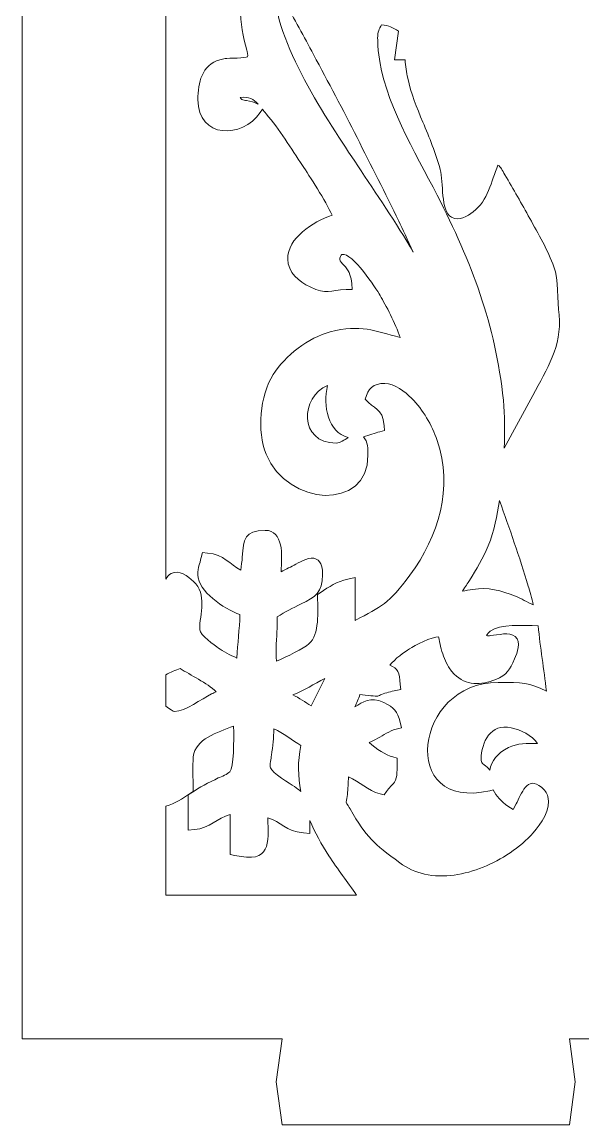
# Model space of a CAD drawing. Header units: centimetres. Extents: x -130 to 92, y -33 to 29.
# Drawn here: x 17.04 to 20.94, y 8 to 15.67 of the extents above; entities that cross this region are included whole.
import ezdxf

# ---------------------------------------------------------------- set-up
doc = ezdxf.new("R2010")
doc.units = ezdxf.units.CM
doc.header["$MEASUREMENT"] = 0
doc.layers.add('layer 1', color=7, linetype='Continuous')

msp = doc.modelspace()

# ---------------------------------------------------------------- linework, layer by layer
at = {"layer": 'layer 1', "color": 250, "lineweight": 9}
for points, knots in [([(17.03509, 28.59628), (17.03509, 28.59628), (17.93959, 28.59628), (17.93959, 28.59628), (17.93959, 28.59628), (17.93959, 28.59628), (18.84407, 28.59628), (18.84407, 28.59628), (18.84407, 28.59628), (18.84407, 28.59628), (18.80407, 28.89628), (18.80407, 28.89628), (18.80407, 28.89628), (18.80407, 28.89628), (18.84407, 29.19628), (18.84407, 29.19628), (18.84407, 29.19628), (18.84407, 29.19628), (19.84407, 29.19628), (19.84407, 29.19628), (19.84407, 29.19628), (19.84407, 29.19628), (20.84407, 29.19628), (20.84407, 29.19628), (20.84407, 29.19628), (20.84407, 29.19628), (20.88407, 28.89628), (20.88407, 28.89628), (20.88407, 28.89628), (20.88407, 28.89628), (20.84407, 28.59628), (20.84407, 28.59628), (20.84407, 28.59628), (20.84407, 28.59628), (22.17347, 28.59628), (22.17347, 28.59628), (22.17347, 28.59628), (22.17347, 28.59628), (23.50287, 28.59628), (23.50287, 28.59628), (23.50287, 28.59628), (23.50287, 28.59628), (23.46287, 28.89628), (23.46287, 28.89628), (23.46287, 28.89628), (23.46287, 28.89628), (23.50287, 29.19628), (23.50287, 29.19628), (23.50287, 29.19628), (23.50287, 29.19628), (24.50287, 29.19628), (24.50287, 29.19628), (24.50287, 29.19628), (24.50287, 29.19628), (25.50287, 29.19628), (25.50287, 29.19628), (25.50287, 29.19628), (25.50287, 29.19628), (25.54287, 28.89628), (25.54287, 28.89628), (25.54287, 28.89628), (25.54287, 28.89628), (25.50287, 28.59628), (25.50287, 28.59628), (25.50287, 28.59628), (25.50287, 28.59628), (27.31187, 28.59628), (27.31187, 28.59628), (27.31187, 28.59628), (27.31187, 28.59628), (27.31187, 8.59628), (27.31187, 8.59628), (27.31187, 8.59628), (27.31187, 8.59628), (26.40737, 8.59628), (26.40737, 8.59628), (26.40737, 8.59628), (26.40737, 8.59628), (25.50287, 8.59628), (25.50287, 8.59628), (25.50287, 8.59628), (25.50287, 8.59628), (25.54287, 8.29628), (25.54287, 8.29628), (25.54287, 8.29628), (25.54287, 8.29628), (25.50287, 7.99628), (25.50287, 7.99628), (25.50287, 7.99628), (25.50287, 7.99628), (24.50287, 7.99628), (24.50287, 7.99628), (24.50287, 7.99628), (24.50287, 7.99628), (23.50287, 7.99628), (23.50287, 7.99628), (23.50287, 7.99628), (23.50287, 7.99628), (23.46287, 8.29628), (23.46287, 8.29628), (23.46287, 8.29628), (23.46287, 8.29628), (23.50287, 8.59628), (23.50287, 8.59628), (23.50287, 8.59628), (23.50287, 8.59628), (22.17347, 8.59628), (22.17347, 8.59628), (22.17347, 8.59628), (22.17347, 8.59628), (20.84407, 8.59628), (20.84407, 8.59628), (20.84407, 8.59628), (20.84407, 8.59628), (20.88407, 8.29628), (20.88407, 8.29628), (20.88407, 8.29628), (20.88407, 8.29628), (20.84407, 7.99628), (20.84407, 7.99628), (20.84407, 7.99628), (20.84407, 7.99628), (19.84407, 7.99628), (19.84407, 7.99628), (19.84407, 7.99628), (19.84407, 7.99628), (18.84407, 7.99628), (18.84407, 7.99628), (18.84407, 7.99628), (18.84407, 7.99628), (18.80407, 8.29628), (18.80407, 8.29628), (18.80407, 8.29628), (18.80407, 8.29628), (18.84407, 8.59628), (18.84407, 8.59628), (18.84407, 8.59628), (18.84407, 8.59628), (17.03509, 8.59628), (17.03509, 8.59628), (17.03509, 8.59628), (17.03509, 8.59628), (17.03509, 28.59628), (17.03509, 28.59628)], [0, 0, 0, 0, 0.027027, 0.027027, 0.027027, 0.027027, 0.0540541, 0.0540541, 0.0540541, 0.0540541, 0.0810811, 0.0810811, 0.0810811, 0.0810811, 0.1081081, 0.1081081, 0.1081081, 0.1081081, 0.1351351, 0.1351351, 0.1351351, 0.1351351, 0.1621622, 0.1621622, 0.1621622, 0.1621622, 0.1891892, 0.1891892, 0.1891892, 0.1891892, 0.2162162, 0.2162162, 0.2162162, 0.2162162, 0.2432432, 0.2432432, 0.2432432, 0.2432432, 0.2702703, 0.2702703, 0.2702703, 0.2702703, 0.2972973, 0.2972973, 0.2972973, 0.2972973, 0.3243243, 0.3243243, 0.3243243, 0.3243243, 0.3513514, 0.3513514, 0.3513514, 0.3513514, 0.3783784, 0.3783784, 0.3783784, 0.3783784, 0.4054054, 0.4054054, 0.4054054, 0.4054054, 0.4324324, 0.4324324, 0.4324324, 0.4324324, 0.4594595, 0.4594595, 0.4594595, 0.4594595, 0.4864865, 0.4864865, 0.4864865, 0.4864865, 0.5135135, 0.5135135, 0.5135135, 0.5135135, 0.5405405, 0.5405405, 0.5405405, 0.5405405, 0.5675676, 0.5675676, 0.5675676, 0.5675676, 0.5945946, 0.5945946, 0.5945946, 0.5945946, 0.6216216, 0.6216216, 0.6216216, 0.6216216, 0.6486486, 0.6486486, 0.6486486, 0.6486486, 0.6756757, 0.6756757, 0.6756757, 0.6756757, 0.7027027, 0.7027027, 0.7027027, 0.7027027, 0.7297297, 0.7297297, 0.7297297, 0.7297297, 0.7567568, 0.7567568, 0.7567568, 0.7567568, 0.7837838, 0.7837838, 0.7837838, 0.7837838, 0.8108108, 0.8108108, 0.8108108, 0.8108108, 0.8378378, 0.8378378, 0.8378378, 0.8378378, 0.8648649, 0.8648649, 0.8648649, 0.8648649, 0.8918919, 0.8918919, 0.8918919, 0.8918919, 0.9189189, 0.9189189, 0.9189189, 0.9189189, 0.9459459, 0.9459459, 0.9459459, 0.9459459, 1, 1, 1, 1]), ([(18.03511, 11.79604), (18.04409, 11.81358), (18.05619, 11.82772), (18.07255, 11.83614), (18.07255, 11.83614), (18.12789, 11.86462), (18.18949, 11.8159), (18.22795, 11.78022), (18.22795, 11.78022), (18.32553, 11.68972), (18.27083, 11.55618), (18.27083, 11.44274), (18.27083, 11.44274), (18.27083, 11.40864), (18.37635, 11.33254), (18.40255, 11.31538), (18.40255, 11.31538), (18.42875, 11.2982), (18.48489, 11.2648), (18.52965, 11.24686), (18.52965, 11.24686), (18.53379, 11.34838), (18.54823, 11.4474), (18.55071, 11.54888), (18.55071, 11.54888), (18.43791, 11.59076), (18.25837, 11.71164), (18.25837, 11.8255), (18.25837, 11.8255), (18.25837, 11.88382), (18.27015, 11.89668), (18.28193, 11.94716), (18.28193, 11.94716), (18.28193, 11.94716), (18.28979, 11.98078), (18.28979, 11.98078), (18.28979, 11.98078), (18.28979, 11.98078), (18.32421, 11.97792), (18.32421, 11.97792), (18.32421, 11.97792), (18.44031, 11.96826), (18.48131, 11.8976), (18.55693, 11.85882), (18.55693, 11.85882), (18.56077, 11.88918), (18.56507, 11.91928), (18.56755, 11.94982), (18.56755, 11.94982), (18.57765, 12.0746), (18.58007, 12.13566), (18.72615, 12.13566), (18.72615, 12.13566), (18.85489, 12.13566), (18.84501, 11.964), (18.83711, 11.84764), (18.83711, 11.84764), (18.87177, 11.86498), (18.90653, 11.88208), (18.94079, 11.90026), (18.94079, 11.90026), (18.97935, 11.92072), (19.03711, 11.9572), (19.08119, 11.93602), (19.08119, 11.93602), (19.12189, 11.91644), (19.12639, 11.86508), (19.12639, 11.8255), (19.12639, 11.8255), (19.12639, 11.705), (19.07543, 11.67052), (18.97701, 11.62338), (18.97701, 11.62338), (18.91661, 11.59446), (18.86577, 11.56878), (18.81105, 11.53362), (18.81105, 11.53362), (18.81077, 11.50682), (18.80999, 11.48002), (18.80909, 11.45326), (18.80909, 11.45326), (18.80701, 11.39276), (18.79925, 11.29706), (18.80445, 11.22556), (18.80445, 11.22556), (18.87781, 11.2542), (18.99357, 11.31426), (19.03095, 11.34556), (19.03095, 11.34556), (19.10637, 11.40876), (19.09143, 11.57776), (19.09143, 11.66788), (19.09143, 11.66788), (19.09143, 11.66788), (19.09143, 11.68924), (19.09143, 11.68924), (19.09143, 11.68924), (19.09143, 11.68924), (19.10917, 11.70112), (19.10917, 11.70112), (19.10917, 11.70112), (19.17499, 11.7452), (19.22239, 11.77824), (19.30247, 11.7969), (19.30247, 11.7969), (19.30247, 11.7969), (19.35155, 11.80832), (19.35155, 11.80832), (19.35155, 11.80832), (19.35155, 11.80832), (19.35155, 11.50878), (19.35155, 11.50878), (19.35155, 11.50878), (19.53535, 11.60384), (19.58641, 11.62418), (19.73327, 11.82312), (19.73327, 11.82312), (19.93457, 12.09582), (20.03511, 12.43254), (19.92225, 12.76236), (19.92225, 12.76236), (19.88561, 12.86938), (19.82545, 12.97514), (19.74519, 13.05554), (19.74519, 13.05554), (19.70101, 13.09978), (19.62535, 13.1589), (19.55921, 13.1589), (19.55921, 13.1589), (19.47571, 13.1589), (19.44219, 13.12084), (19.42245, 13.04956), (19.42245, 13.04956), (19.48135, 12.97426), (19.54313, 12.99544), (19.55403, 12.8645), (19.55403, 12.8645), (19.55403, 12.8645), (19.55689, 12.83006), (19.55689, 12.83006), (19.55689, 12.83006), (19.55689, 12.83006), (19.52325, 12.82222), (19.52325, 12.82222), (19.52325, 12.82222), (19.49197, 12.81494), (19.44903, 12.79726), (19.41057, 12.78604), (19.41057, 12.78604), (19.44083, 12.75616), (19.44161, 12.69646), (19.44161, 12.65854), (19.44161, 12.65854), (19.44161, 12.26806), (18.88099, 12.3026), (18.73327, 12.6651), (18.73327, 12.6651), (18.66701, 12.8277), (18.68975, 13.0717), (18.78219, 13.2201), (18.78219, 13.2201), (18.86429, 13.3519), (19.02835, 13.47758), (19.17965, 13.51706), (19.17965, 13.51706), (19.38847, 13.57154), (19.49119, 13.52448), (19.66463, 13.47836), (19.66463, 13.47836), (19.63557, 13.57366), (19.56419, 13.70602), (19.52651, 13.7696), (19.52651, 13.7696), (19.49607, 13.821), (19.33393, 14.07442), (19.26061, 14.05544), (19.26061, 14.05544), (19.25833, 14.05486), (19.25627, 14.05384), (19.25437, 14.05256), (19.25437, 14.05256), (19.24915, 14.04042), (19.24257, 14.02196), (19.24769, 14.01272), (19.24769, 14.01272), (19.25417, 14.00102), (19.27643, 13.98158), (19.28617, 13.96946), (19.28617, 13.96946), (19.31321, 13.93574), (19.32533, 13.89796), (19.32889, 13.85516), (19.32889, 13.85516), (19.32889, 13.85516), (19.33241, 13.8128), (19.33241, 13.8128), (19.33241, 13.8128), (19.33241, 13.8128), (19.28991, 13.81184), (19.28991, 13.81184), (19.28991, 13.81184), (19.17569, 13.8093), (19.15647, 13.77172), (19.03865, 13.82992), (19.03865, 13.82992), (18.96109, 13.86824), (18.88411, 13.93054), (18.88335, 14.02472), (18.88335, 14.02472), (18.88215, 14.16946), (19.05621, 14.28406), (19.19191, 14.3289), (19.19191, 14.3289), (19.14847, 14.42988), (19.03219, 14.60444), (18.98579, 14.6758), (18.98579, 14.6758), (18.91041, 14.79172), (18.82241, 14.9299), (18.73419, 15.0358), (18.73419, 15.0358), (18.72441, 15.04754), (18.71557, 15.05846), (18.70735, 15.06854), (18.70735, 15.06854), (18.70735, 15.06854), (18.69185, 15.04538), (18.69185, 15.04538), (18.69185, 15.04538), (18.56891, 14.8618), (18.25837, 14.86028), (18.25837, 15.1352), (18.25837, 15.1352), (18.25837, 15.2514), (18.28571, 15.37492), (18.41111, 15.41198), (18.41111, 15.41198), (18.42305, 15.4155), (18.43525, 15.41808), (18.44757, 15.41992), (18.44757, 15.41992), (18.46853, 15.42306), (18.59591, 15.42326), (18.60335, 15.43212), (18.60335, 15.43212), (18.60853, 15.4389), (18.60015, 15.4727), (18.59815, 15.47964), (18.59815, 15.47964), (18.54727, 15.65566), (18.53405, 15.88714), (18.57583, 16.0662), (18.57583, 16.0662), (18.59775, 16.16012), (18.62627, 16.28218), (18.59751, 16.37752), (18.59751, 16.37752), (18.58461, 16.42026), (18.56273, 16.46336), (18.54493, 16.50442), (18.54493, 16.50442), (18.51325, 16.5775), (18.48789, 16.65078), (18.46687, 16.72764), (18.46687, 16.72764), (18.44285, 16.81542), (18.42119, 16.88738), (18.41625, 16.97978), (18.41625, 16.97978), (18.41625, 16.97978), (18.41619, 16.9819), (18.41619, 16.9819), (18.41619, 16.9819), (18.41619, 16.9819), (18.41597, 17.31912), (18.41597, 17.31912), (18.41597, 17.31912), (18.41597, 17.32354), (18.41585, 17.33728), (18.41367, 17.34134), (18.41367, 17.34134), (18.41025, 17.34472), (18.39437, 17.35246), (18.38945, 17.35548), (18.38945, 17.35548), (18.36693, 17.3694), (18.34929, 17.38674), (18.33365, 17.40808), (18.33365, 17.40808), (18.33365, 17.40808), (18.32279, 17.4229), (18.32279, 17.4229), (18.32279, 17.4229), (18.32279, 17.4229), (18.32695, 17.4408), (18.32695, 17.4408), (18.32695, 17.4408), (18.34537, 17.51984), (18.34805, 17.57598), (18.34839, 17.64748), (18.34839, 17.64748), (18.32707, 17.6387), (18.30803, 17.62798), (18.28365, 17.61444), (18.28365, 17.61444), (18.22097, 17.57962), (18.16723, 17.57184), (18.09573, 17.57184), (18.09573, 17.57184), (18.09573, 17.57184), (18.05483, 17.57184), (18.05483, 17.57184), (18.05483, 17.57184), (18.05483, 17.57184), (18.05573, 17.61272), (18.05573, 17.61272), (18.05573, 17.61272), (18.05741, 17.6878), (18.06279, 17.78392), (18.12435, 17.83656), (18.12435, 17.83656), (18.16933, 17.87502), (18.26329, 17.89736), (18.32029, 17.92424), (18.32029, 17.92424), (18.42559, 17.9739), (18.42063, 18.14006), (18.41709, 18.25674), (18.41709, 18.25674), (18.37987, 18.24384), (18.34277, 18.22712), (18.30797, 18.21194), (18.30797, 18.21194), (18.25529, 18.189), (18.20083, 18.16892), (18.14869, 18.14484), (18.14869, 18.14484), (18.10433, 18.0383), (18.13585, 17.91922), (18.09045, 17.83422), (18.09045, 17.83422), (18.07677, 17.8086), (18.05759, 17.78928), (18.03511, 17.77464), (18.03511, 17.77464), (18.03511, 17.77464), (18.03511, 11.79604), (18.03511, 11.79604)], [0, 0, 0, 0, 0.0113636, 0.0113636, 0.0113636, 0.0113636, 0.0227273, 0.0227273, 0.0227273, 0.0227273, 0.0340909, 0.0340909, 0.0340909, 0.0340909, 0.0454545, 0.0454545, 0.0454545, 0.0454545, 0.0568182, 0.0568182, 0.0568182, 0.0568182, 0.0681818, 0.0681818, 0.0681818, 0.0681818, 0.0795455, 0.0795455, 0.0795455, 0.0795455, 0.0909091, 0.0909091, 0.0909091, 0.0909091, 0.1022727, 0.1022727, 0.1022727, 0.1022727, 0.1136364, 0.1136364, 0.1136364, 0.1136364, 0.125, 0.125, 0.125, 0.125, 0.1363636, 0.1363636, 0.1363636, 0.1363636, 0.1477273, 0.1477273, 0.1477273, 0.1477273, 0.1590909, 0.1590909, 0.1590909, 0.1590909, 0.1704545, 0.1704545, 0.1704545, 0.1704545, 0.1818182, 0.1818182, 0.1818182, 0.1818182, 0.1931818, 0.1931818, 0.1931818, 0.1931818, 0.2045455, 0.2045455, 0.2045455, 0.2045455, 0.2159091, 0.2159091, 0.2159091, 0.2159091, 0.2272727, 0.2272727, 0.2272727, 0.2272727, 0.2386364, 0.2386364, 0.2386364, 0.2386364, 0.25, 0.25, 0.25, 0.25, 0.2613636, 0.2613636, 0.2613636, 0.2613636, 0.2727273, 0.2727273, 0.2727273, 0.2727273, 0.2840909, 0.2840909, 0.2840909, 0.2840909, 0.2954545, 0.2954545, 0.2954545, 0.2954545, 0.3068182, 0.3068182, 0.3068182, 0.3068182, 0.3181818, 0.3181818, 0.3181818, 0.3181818, 0.3295455, 0.3295455, 0.3295455, 0.3295455, 0.3409091, 0.3409091, 0.3409091, 0.3409091, 0.3522727, 0.3522727, 0.3522727, 0.3522727, 0.3636364, 0.3636364, 0.3636364, 0.3636364, 0.375, 0.375, 0.375, 0.375, 0.3863636, 0.3863636, 0.3863636, 0.3863636, 0.3977273, 0.3977273, 0.3977273, 0.3977273, 0.4090909, 0.4090909, 0.4090909, 0.4090909, 0.4204545, 0.4204545, 0.4204545, 0.4204545, 0.4318182, 0.4318182, 0.4318182, 0.4318182, 0.4431818, 0.4431818, 0.4431818, 0.4431818, 0.4545455, 0.4545455, 0.4545455, 0.4545455, 0.4659091, 0.4659091, 0.4659091, 0.4659091, 0.4772727, 0.4772727, 0.4772727, 0.4772727, 0.4886364, 0.4886364, 0.4886364, 0.4886364, 0.5, 0.5, 0.5, 0.5, 0.5113636, 0.5113636, 0.5113636, 0.5113636, 0.5227273, 0.5227273, 0.5227273, 0.5227273, 0.5340909, 0.5340909, 0.5340909, 0.5340909, 0.5454545, 0.5454545, 0.5454545, 0.5454545, 0.5568182, 0.5568182, 0.5568182, 0.5568182, 0.5681818, 0.5681818, 0.5681818, 0.5681818, 0.5795455, 0.5795455, 0.5795455, 0.5795455, 0.5909091, 0.5909091, 0.5909091, 0.5909091, 0.6022727, 0.6022727, 0.6022727, 0.6022727, 0.6136364, 0.6136364, 0.6136364, 0.6136364, 0.625, 0.625, 0.625, 0.625, 0.6363636, 0.6363636, 0.6363636, 0.6363636, 0.6477273, 0.6477273, 0.6477273, 0.6477273, 0.6590909, 0.6590909, 0.6590909, 0.6590909, 0.6704545, 0.6704545, 0.6704545, 0.6704545, 0.6818182, 0.6818182, 0.6818182, 0.6818182, 0.6931818, 0.6931818, 0.6931818, 0.6931818, 0.7045455, 0.7045455, 0.7045455, 0.7045455, 0.7159091, 0.7159091, 0.7159091, 0.7159091, 0.7272727, 0.7272727, 0.7272727, 0.7272727, 0.7386364, 0.7386364, 0.7386364, 0.7386364, 0.75, 0.75, 0.75, 0.75, 0.7613636, 0.7613636, 0.7613636, 0.7613636, 0.7727273, 0.7727273, 0.7727273, 0.7727273, 0.7840909, 0.7840909, 0.7840909, 0.7840909, 0.7954545, 0.7954545, 0.7954545, 0.7954545, 0.8068182, 0.8068182, 0.8068182, 0.8068182, 0.8181818, 0.8181818, 0.8181818, 0.8181818, 0.8295455, 0.8295455, 0.8295455, 0.8295455, 0.8409091, 0.8409091, 0.8409091, 0.8409091, 0.8522727, 0.8522727, 0.8522727, 0.8522727, 0.8636364, 0.8636364, 0.8636364, 0.8636364, 0.875, 0.875, 0.875, 0.875, 0.8863636, 0.8863636, 0.8863636, 0.8863636, 0.8977273, 0.8977273, 0.8977273, 0.8977273, 0.9090909, 0.9090909, 0.9090909, 0.9090909, 0.9204545, 0.9204545, 0.9204545, 0.9204545, 0.9318182, 0.9318182, 0.9318182, 0.9318182, 0.9431818, 0.9431818, 0.9431818, 0.9431818, 0.9545455, 0.9545455, 0.9545455, 0.9545455, 0.9659091, 0.9659091, 0.9659091, 0.9659091, 0.9772727, 0.9772727, 0.9772727, 0.9772727, 1, 1, 1, 1]), ([(18.78941, 15.94266), (18.78893, 15.93686), (18.78867, 15.93046), (18.78867, 15.92322), (18.78867, 15.92322), (18.78867, 15.53444), (19.16041, 14.99146), (19.37013, 14.67446), (19.37013, 14.67446), (19.49825, 14.48078), (19.63757, 14.2788), (19.75731, 14.07192), (19.75731, 14.07192), (19.71949, 14.15644), (19.68219, 14.23388), (19.65645, 14.28778), (19.65645, 14.28778), (19.56289, 14.48374), (19.46275, 14.67552), (19.36583, 14.86966), (19.36583, 14.86966), (19.26915, 15.06328), (19.16493, 15.25658), (19.06289, 15.44746), (19.06289, 15.44746), (18.99659, 15.57148), (18.92975, 15.6955), (18.86053, 15.81792), (18.86053, 15.81792), (18.84759, 15.84082), (18.81721, 15.89694), (18.78941, 15.94266)], [0, 0, 0, 0, 0.1111111, 0.1111111, 0.1111111, 0.1111111, 0.2222222, 0.2222222, 0.2222222, 0.2222222, 0.3333333, 0.3333333, 0.3333333, 0.3333333, 0.4444444, 0.4444444, 0.4444444, 0.4444444, 0.5555556, 0.5555556, 0.5555556, 0.5555556, 0.6666667, 0.6666667, 0.6666667, 0.6666667, 0.7777778, 0.7777778, 0.7777778, 0.7777778, 1, 1, 1, 1]), ([(20.39005, 12.70728), (20.39005, 12.70728), (20.58929, 13.07434), (20.58929, 13.07434), (20.58929, 13.07434), (20.68497, 13.26296), (20.79361, 13.41208), (20.77093, 13.63548), (20.77093, 13.63548), (20.76115, 13.73192), (20.76735, 13.8845), (20.73561, 13.97138), (20.73561, 13.97138), (20.69589, 14.08016), (20.62429, 14.20508), (20.56797, 14.30698), (20.56797, 14.30698), (20.51151, 14.40912), (20.45325, 14.51032), (20.39415, 14.61094), (20.39415, 14.61094), (20.37515, 14.64328), (20.36869, 14.66428), (20.34575, 14.67856), (20.34575, 14.67856), (20.29917, 14.56438), (20.27725, 14.43202), (20.17337, 14.3531), (20.17337, 14.3531), (20.13323, 14.32262), (20.07393, 14.28604), (20.02343, 14.31518), (20.02343, 14.31518), (19.94463, 14.36066), (19.96923, 14.55882), (19.94455, 14.64776), (19.94455, 14.64776), (19.91289, 14.76188), (19.86887, 14.86908), (19.82361, 14.97816), (19.82361, 14.97816), (19.78243, 15.07736), (19.74101, 15.17782), (19.71805, 15.2831), (19.71805, 15.2831), (19.70889, 15.32516), (19.70281, 15.36758), (19.70045, 15.4104), (19.70045, 15.4104), (19.70045, 15.4104), (19.62547, 15.4104), (19.62547, 15.4104), (19.62547, 15.4104), (19.62547, 15.4104), (19.65483, 15.61016), (19.65483, 15.61016), (19.65483, 15.61016), (19.61089, 15.63824), (19.59057, 15.64922), (19.53639, 15.65568), (19.53639, 15.65568), (19.51955, 15.62622), (19.50915, 15.60828), (19.50915, 15.56298), (19.50915, 15.56298), (19.50915, 15.52924), (19.51101, 15.4955), (19.51455, 15.46194), (19.51455, 15.46194), (19.54997, 15.12734), (19.77117, 14.76516), (19.92371, 14.46856), (19.92371, 14.46856), (20.16371, 14.00184), (20.32817, 13.56972), (20.38387, 13.04236), (20.38387, 13.04236), (20.39535, 12.93362), (20.39287, 12.81978), (20.39005, 12.70728)], [0, 0, 0, 0, 0.047619, 0.047619, 0.047619, 0.047619, 0.0952381, 0.0952381, 0.0952381, 0.0952381, 0.1428571, 0.1428571, 0.1428571, 0.1428571, 0.1904762, 0.1904762, 0.1904762, 0.1904762, 0.2380952, 0.2380952, 0.2380952, 0.2380952, 0.2857143, 0.2857143, 0.2857143, 0.2857143, 0.3333333, 0.3333333, 0.3333333, 0.3333333, 0.3809524, 0.3809524, 0.3809524, 0.3809524, 0.4285714, 0.4285714, 0.4285714, 0.4285714, 0.4761905, 0.4761905, 0.4761905, 0.4761905, 0.5238095, 0.5238095, 0.5238095, 0.5238095, 0.5714286, 0.5714286, 0.5714286, 0.5714286, 0.6190476, 0.6190476, 0.6190476, 0.6190476, 0.6666667, 0.6666667, 0.6666667, 0.6666667, 0.7142857, 0.7142857, 0.7142857, 0.7142857, 0.7619048, 0.7619048, 0.7619048, 0.7619048, 0.8095238, 0.8095238, 0.8095238, 0.8095238, 0.8571429, 0.8571429, 0.8571429, 0.8571429, 0.9047619, 0.9047619, 0.9047619, 0.9047619, 1, 1, 1, 1]), ([(18.67843, 15.1025), (18.64439, 15.13948), (18.61449, 15.15636), (18.55359, 15.14918), (18.55359, 15.14918), (18.55691, 15.142), (18.56049, 15.13632), (18.56399, 15.13464), (18.56399, 15.13464), (18.57105, 15.1313), (18.58945, 15.12954), (18.59751, 15.12822), (18.59751, 15.12822), (18.62543, 15.1236), (18.65033, 15.11598), (18.67591, 15.1037), (18.67591, 15.1037), (18.67591, 15.1037), (18.67843, 15.1025), (18.67843, 15.1025)], [0, 0, 0, 0, 0.1666667, 0.1666667, 0.1666667, 0.1666667, 0.3333333, 0.3333333, 0.3333333, 0.3333333, 0.5, 0.5, 0.5, 0.5, 0.6666667, 0.6666667, 0.6666667, 0.6666667, 1, 1, 1, 1]), ([(19.30469, 12.78224), (19.16195, 12.81786), (19.12701, 13.00244), (19.16037, 13.14384), (19.16037, 13.14384), (18.97219, 13.0674), (18.95549, 12.74358), (19.22149, 12.74358), (19.22149, 12.74358), (19.23527, 12.74358), (19.25119, 12.751), (19.26311, 12.75738), (19.26311, 12.75738), (19.27609, 12.76432), (19.29009, 12.77372), (19.30469, 12.78224)], [0, 0, 0, 0, 0.2, 0.2, 0.2, 0.2, 0.4, 0.4, 0.4, 0.4, 0.6, 0.6, 0.6, 0.6, 1, 1, 1, 1]), ([(20.09969, 11.71304), (20.12253, 11.7163), (20.14505, 11.72068), (20.17001, 11.7249), (20.17001, 11.7249), (20.27843, 11.74324), (20.36749, 11.7161), (20.46847, 11.67684), (20.46847, 11.67684), (20.50839, 11.66134), (20.55071, 11.63616), (20.59175, 11.61664), (20.59175, 11.61664), (20.58241, 11.66254), (20.56715, 11.71314), (20.55689, 11.74828), (20.55689, 11.74828), (20.52743, 11.84912), (20.49391, 11.94924), (20.46005, 12.04868), (20.46005, 12.04868), (20.42653, 12.14714), (20.39131, 12.2455), (20.35775, 12.34418), (20.35775, 12.34418), (20.33953, 12.23714), (20.32241, 12.13112), (20.27861, 12.02788), (20.27861, 12.02788), (20.24265, 11.94308), (20.19657, 11.86408), (20.14731, 11.78646), (20.14731, 11.78646), (20.13815, 11.772), (20.11741, 11.74164), (20.09969, 11.71304)], [0, 0, 0, 0, 0.1, 0.1, 0.1, 0.1, 0.2, 0.2, 0.2, 0.2, 0.3, 0.3, 0.3, 0.3, 0.4, 0.4, 0.4, 0.4, 0.5, 0.5, 0.5, 0.5, 0.6, 0.6, 0.6, 0.6, 0.7, 0.7, 0.7, 0.7, 0.8, 0.8, 0.8, 0.8, 1, 1, 1, 1]), ([(20.68317, 11.01656), (20.66679, 11.16822), (20.64045, 11.3191), (20.62583, 11.471), (20.62583, 11.471), (20.52437, 11.47422), (20.35749, 11.48488), (20.29273, 11.43348), (20.29273, 11.43348), (20.28157, 11.42462), (20.27285, 11.41418), (20.26603, 11.40254), (20.26603, 11.40254), (20.27581, 11.40186), (20.28563, 11.4021), (20.29485, 11.4027), (20.29485, 11.4027), (20.34495, 11.406), (20.42649, 11.43278), (20.46675, 11.39598), (20.46675, 11.39598), (20.50957, 11.35688), (20.48065, 11.2842), (20.46187, 11.24042), (20.46187, 11.24042), (20.42999, 11.16602), (20.40919, 11.12902), (20.33041, 11.09774), (20.33041, 11.09774), (20.22967, 11.05774), (20.12261, 11.05284), (20.04169, 11.13494), (20.04169, 11.13494), (20.02427, 11.15262), (20.00963, 11.17286), (19.99733, 11.19438), (19.99733, 11.19438), (19.97371, 11.23564), (19.95833, 11.28178), (19.94713, 11.3278), (19.94713, 11.3278), (19.94261, 11.3464), (19.93875, 11.37386), (19.93347, 11.39406), (19.93347, 11.39406), (19.88847, 11.39896), (19.76249, 11.33052), (19.73175, 11.31134), (19.73175, 11.31134), (19.69749, 11.29), (19.62839, 11.24164), (19.59405, 11.19674), (19.59405, 11.19674), (19.65119, 11.17522), (19.65953, 11.14838), (19.66661, 11.0633), (19.66661, 11.0633), (19.66661, 11.0633), (19.66947, 11.02886), (19.66947, 11.02886), (19.66947, 11.02886), (19.66947, 11.02886), (19.63583, 11.02102), (19.63583, 11.02102), (19.63583, 11.02102), (19.60349, 11.0135), (19.56597, 11.00494), (19.53497, 10.99278), (19.53497, 10.99278), (19.52651, 10.98944), (19.51743, 10.98318), (19.50933, 10.98108), (19.50933, 10.98108), (19.50169, 10.9791), (19.42969, 10.9881), (19.38593, 10.99362), (19.38593, 10.99362), (19.37607, 10.96272), (19.36343, 10.93408), (19.34939, 10.90592), (19.34939, 10.90592), (19.40681, 10.93992), (19.45619, 10.98316), (19.55139, 10.93706), (19.55139, 10.93706), (19.62725, 10.90032), (19.64499, 10.87662), (19.66539, 10.80012), (19.66539, 10.80012), (19.66539, 10.80012), (19.67571, 10.76148), (19.67571, 10.76148), (19.67571, 10.76148), (19.67571, 10.76148), (19.63707, 10.75116), (19.63707, 10.75116), (19.63707, 10.75116), (19.61381, 10.74494), (19.59273, 10.7351), (19.57175, 10.72344), (19.57175, 10.72344), (19.52659, 10.6983), (19.49205, 10.67546), (19.44977, 10.65796), (19.44977, 10.65796), (19.49729, 10.6146), (19.56871, 10.5705), (19.61455, 10.55826), (19.61455, 10.55826), (19.61455, 10.55826), (19.64423, 10.55034), (19.64423, 10.55034), (19.64423, 10.55034), (19.64423, 10.55034), (19.64423, 10.51962), (19.64423, 10.51962), (19.64423, 10.51962), (19.64423, 10.48192), (19.64885, 10.41468), (19.62611, 10.38266), (19.62611, 10.38266), (19.60999, 10.36), (19.58871, 10.3453), (19.56993, 10.31724), (19.56993, 10.31724), (19.56993, 10.31724), (19.55401, 10.29348), (19.55401, 10.29348), (19.55401, 10.29348), (19.55401, 10.29348), (19.52637, 10.30086), (19.52637, 10.30086), (19.52637, 10.30086), (19.43759, 10.32456), (19.38411, 10.38566), (19.30589, 10.41954), (19.30589, 10.41954), (19.30495, 10.37832), (19.30281, 10.33764), (19.29899, 10.29578), (19.29899, 10.29578), (19.29721, 10.2763), (19.29287, 10.26138), (19.29001, 10.24382), (19.29001, 10.24382), (19.29535, 10.23118), (19.31079, 10.20766), (19.31693, 10.1971), (19.31693, 10.1971), (19.43613, 9.99212), (19.47875, 9.9585), (19.66325, 9.82136), (19.66325, 9.82136), (19.71471, 9.78312), (19.77251, 9.75706), (19.83499, 9.74288), (19.83499, 9.74288), (19.97019, 9.71216), (20.11571, 9.73898), (20.24249, 9.7902), (20.24249, 9.7902), (20.37043, 9.84186), (20.49969, 9.92676), (20.59179, 10.03016), (20.59179, 10.03016), (20.64609, 10.09112), (20.71831, 10.19652), (20.69305, 10.28336), (20.69305, 10.28336), (20.68555, 10.30908), (20.67015, 10.32992), (20.64977, 10.34702), (20.64977, 10.34702), (20.54839, 10.43214), (20.50967, 10.30072), (20.47265, 10.23074), (20.47265, 10.23074), (20.47265, 10.23074), (20.45189, 10.19152), (20.45189, 10.19152), (20.45189, 10.19152), (20.45189, 10.19152), (20.41503, 10.2162), (20.41503, 10.2162), (20.41503, 10.2162), (20.36917, 10.24692), (20.33425, 10.2861), (20.31239, 10.32856), (20.31239, 10.32856), (20.31239, 10.32856), (20.28877, 10.32306), (20.28877, 10.32306), (20.28877, 10.32306), (19.64945, 10.1741), (19.76083, 11.07746), (20.34723, 11.07746), (20.34723, 11.07746), (20.51975, 11.07746), (20.56027, 11.07744), (20.68317, 11.01656)], [0, 0, 0, 0, 0.0196078, 0.0196078, 0.0196078, 0.0196078, 0.0392157, 0.0392157, 0.0392157, 0.0392157, 0.0588235, 0.0588235, 0.0588235, 0.0588235, 0.0784314, 0.0784314, 0.0784314, 0.0784314, 0.0980392, 0.0980392, 0.0980392, 0.0980392, 0.1176471, 0.1176471, 0.1176471, 0.1176471, 0.1372549, 0.1372549, 0.1372549, 0.1372549, 0.1568627, 0.1568627, 0.1568627, 0.1568627, 0.1764706, 0.1764706, 0.1764706, 0.1764706, 0.1960784, 0.1960784, 0.1960784, 0.1960784, 0.2156863, 0.2156863, 0.2156863, 0.2156863, 0.2352941, 0.2352941, 0.2352941, 0.2352941, 0.254902, 0.254902, 0.254902, 0.254902, 0.2745098, 0.2745098, 0.2745098, 0.2745098, 0.2941176, 0.2941176, 0.2941176, 0.2941176, 0.3137255, 0.3137255, 0.3137255, 0.3137255, 0.3333333, 0.3333333, 0.3333333, 0.3333333, 0.3529412, 0.3529412, 0.3529412, 0.3529412, 0.372549, 0.372549, 0.372549, 0.372549, 0.3921569, 0.3921569, 0.3921569, 0.3921569, 0.4117647, 0.4117647, 0.4117647, 0.4117647, 0.4313725, 0.4313725, 0.4313725, 0.4313725, 0.4509804, 0.4509804, 0.4509804, 0.4509804, 0.4705882, 0.4705882, 0.4705882, 0.4705882, 0.4901961, 0.4901961, 0.4901961, 0.4901961, 0.5098039, 0.5098039, 0.5098039, 0.5098039, 0.5294118, 0.5294118, 0.5294118, 0.5294118, 0.5490196, 0.5490196, 0.5490196, 0.5490196, 0.5686275, 0.5686275, 0.5686275, 0.5686275, 0.5882353, 0.5882353, 0.5882353, 0.5882353, 0.6078431, 0.6078431, 0.6078431, 0.6078431, 0.627451, 0.627451, 0.627451, 0.627451, 0.6470588, 0.6470588, 0.6470588, 0.6470588, 0.6666667, 0.6666667, 0.6666667, 0.6666667, 0.6862745, 0.6862745, 0.6862745, 0.6862745, 0.7058824, 0.7058824, 0.7058824, 0.7058824, 0.7254902, 0.7254902, 0.7254902, 0.7254902, 0.745098, 0.745098, 0.745098, 0.745098, 0.7647059, 0.7647059, 0.7647059, 0.7647059, 0.7843137, 0.7843137, 0.7843137, 0.7843137, 0.8039216, 0.8039216, 0.8039216, 0.8039216, 0.8235294, 0.8235294, 0.8235294, 0.8235294, 0.8431373, 0.8431373, 0.8431373, 0.8431373, 0.8627451, 0.8627451, 0.8627451, 0.8627451, 0.8823529, 0.8823529, 0.8823529, 0.8823529, 0.9019608, 0.9019608, 0.9019608, 0.9019608, 0.9215686, 0.9215686, 0.9215686, 0.9215686, 0.9411765, 0.9411765, 0.9411765, 0.9411765, 0.9607843, 0.9607843, 0.9607843, 0.9607843, 1, 1, 1, 1]), ([(18.03511, 10.91264), (18.06275, 10.89086), (18.08421, 10.87482), (18.09573, 10.87482), (18.09573, 10.87482), (18.17117, 10.87482), (18.28379, 10.9627), (18.35393, 10.99714), (18.35393, 10.99714), (18.36455, 11.00234), (18.37533, 11.00724), (18.38625, 11.01174), (18.38625, 11.01174), (18.31905, 11.07408), (18.20745, 11.12806), (18.13413, 11.1742), (18.13413, 11.1742), (18.10459, 11.16466), (18.06849, 11.14704), (18.03511, 11.13044), (18.03511, 11.13044), (18.03511, 11.13044), (18.03511, 10.91264), (18.03511, 10.91264)], [0, 0, 0, 0, 0.1428571, 0.1428571, 0.1428571, 0.1428571, 0.2857143, 0.2857143, 0.2857143, 0.2857143, 0.4285714, 0.4285714, 0.4285714, 0.4285714, 0.5714286, 0.5714286, 0.5714286, 0.5714286, 0.7142857, 0.7142857, 0.7142857, 0.7142857, 1, 1, 1, 1]), ([(18.91971, 10.9907), (18.96437, 10.96976), (19.00507, 10.93946), (19.04711, 10.91328), (19.04711, 10.91328), (19.04711, 10.91328), (19.14209, 11.10322), (19.14209, 11.10322), (19.14209, 11.10322), (19.06471, 11.0684), (19.00081, 11.02004), (18.91971, 10.9907)], [0, 0, 0, 0, 0.25, 0.25, 0.25, 0.25, 0.5, 0.5, 0.5, 0.5, 1, 1, 1, 1]), ([(19.36249, 9.59628), (19.29875, 9.68814), (19.23085, 9.77602), (19.16997, 9.87022), (19.16997, 9.87022), (19.11833, 9.95012), (19.07265, 10.03204), (19.03709, 10.11642), (19.03709, 10.11642), (19.03667, 10.10194), (19.03633, 10.0863), (19.03633, 10.06932), (19.03633, 10.06932), (19.03633, 10.06932), (19.03633, 10.02586), (19.03633, 10.02586), (19.03633, 10.02586), (19.03633, 10.02586), (18.99301, 10.02946), (18.99301, 10.02946), (18.99301, 10.02946), (18.86739, 10.0399), (18.83715, 10.10998), (18.74437, 10.13458), (18.74437, 10.13458), (18.74917, 9.95792), (18.76857, 9.81354), (18.51443, 9.87276), (18.51443, 9.87276), (18.51443, 9.87276), (18.48351, 9.87996), (18.48351, 9.87996), (18.48351, 9.87996), (18.48351, 9.87996), (18.48351, 10.15712), (18.48351, 10.15712), (18.48351, 10.15712), (18.39025, 10.1324), (18.34179, 10.06094), (18.23415, 10.05198), (18.23415, 10.05198), (18.23415, 10.05198), (18.19083, 10.04838), (18.19083, 10.04838), (18.19083, 10.04838), (18.19083, 10.04838), (18.19083, 10.29332), (18.19083, 10.29332), (18.19083, 10.29332), (18.19083, 10.29332), (18.20857, 10.3052), (18.20857, 10.3052), (18.20857, 10.3052), (18.27079, 10.34686), (18.33257, 10.38082), (18.40063, 10.41164), (18.40063, 10.41164), (18.42187, 10.42126), (18.46505, 10.43816), (18.48069, 10.45548), (18.48069, 10.45548), (18.50991, 10.4878), (18.50883, 10.67052), (18.50705, 10.77338), (18.50705, 10.77338), (18.39273, 10.7272), (18.24051, 10.6839), (18.22669, 10.55912), (18.22669, 10.55912), (18.21893, 10.48906), (18.22579, 10.41056), (18.22579, 10.3395), (18.22579, 10.3395), (18.22579, 10.3395), (18.22579, 10.31814), (18.22579, 10.31814), (18.22579, 10.31814), (18.22579, 10.31814), (18.20805, 10.30626), (18.20805, 10.30626), (18.20805, 10.30626), (18.14799, 10.26604), (18.10331, 10.23502), (18.03511, 10.21572), (18.03511, 10.21572), (18.03511, 10.21572), (18.03511, 9.59628), (18.03511, 9.59628), (18.03511, 9.59628), (18.03511, 9.59628), (19.36249, 9.59628), (19.36249, 9.59628)], [0, 0, 0, 0, 0.0416667, 0.0416667, 0.0416667, 0.0416667, 0.0833333, 0.0833333, 0.0833333, 0.0833333, 0.125, 0.125, 0.125, 0.125, 0.1666667, 0.1666667, 0.1666667, 0.1666667, 0.2083333, 0.2083333, 0.2083333, 0.2083333, 0.25, 0.25, 0.25, 0.25, 0.2916667, 0.2916667, 0.2916667, 0.2916667, 0.3333333, 0.3333333, 0.3333333, 0.3333333, 0.375, 0.375, 0.375, 0.375, 0.4166667, 0.4166667, 0.4166667, 0.4166667, 0.4583333, 0.4583333, 0.4583333, 0.4583333, 0.5, 0.5, 0.5, 0.5, 0.5416667, 0.5416667, 0.5416667, 0.5416667, 0.5833333, 0.5833333, 0.5833333, 0.5833333, 0.625, 0.625, 0.625, 0.625, 0.6666667, 0.6666667, 0.6666667, 0.6666667, 0.7083333, 0.7083333, 0.7083333, 0.7083333, 0.75, 0.75, 0.75, 0.75, 0.7916667, 0.7916667, 0.7916667, 0.7916667, 0.8333333, 0.8333333, 0.8333333, 0.8333333, 0.875, 0.875, 0.875, 0.875, 0.9166667, 0.9166667, 0.9166667, 0.9166667, 1, 1, 1, 1]), ([(18.97431, 10.31842), (18.95435, 10.42056), (18.95215, 10.52646), (18.97407, 10.63682), (18.97407, 10.63682), (18.92015, 10.67406), (18.84935, 10.72514), (18.78771, 10.75466), (18.78771, 10.75466), (18.78561, 10.69268), (18.78003, 10.63206), (18.77051, 10.56976), (18.77051, 10.56976), (18.76751, 10.55012), (18.75743, 10.50042), (18.76339, 10.48158), (18.76339, 10.48158), (18.77363, 10.44924), (18.90207, 10.37018), (18.92989, 10.35152), (18.92989, 10.35152), (18.94729, 10.33982), (18.96195, 10.32892), (18.97431, 10.31842)], [0, 0, 0, 0, 0.1428571, 0.1428571, 0.1428571, 0.1428571, 0.2857143, 0.2857143, 0.2857143, 0.2857143, 0.4285714, 0.4285714, 0.4285714, 0.4285714, 0.5714286, 0.5714286, 0.5714286, 0.5714286, 0.7142857, 0.7142857, 0.7142857, 0.7142857, 1, 1, 1, 1]), ([(20.28903, 10.46694), (20.29999, 10.5285), (20.34127, 10.58572), (20.41871, 10.62392), (20.41871, 10.62392), (20.48043, 10.65436), (20.55273, 10.65328), (20.62233, 10.6511), (20.62233, 10.6511), (20.58147, 10.71072), (20.50521, 10.74582), (20.43725, 10.7612), (20.43725, 10.7612), (20.29653, 10.79304), (20.22963, 10.66328), (20.22963, 10.54214), (20.22963, 10.54214), (20.22963, 10.53236), (20.22949, 10.51976), (20.23761, 10.51292), (20.23761, 10.51292), (20.25425, 10.49894), (20.26735, 10.494), (20.28279, 10.47522), (20.28279, 10.47522), (20.28499, 10.47254), (20.28707, 10.46976), (20.28903, 10.46694)], [0, 0, 0, 0, 0.125, 0.125, 0.125, 0.125, 0.25, 0.25, 0.25, 0.25, 0.375, 0.375, 0.375, 0.375, 0.5, 0.5, 0.5, 0.5, 0.625, 0.625, 0.625, 0.625, 0.75, 0.75, 0.75, 0.75, 1, 1, 1, 1])]:
    msp.add_open_spline(points, degree=3, knots=knots, dxfattribs=at)

doc.saveas('drawing.dxf')
